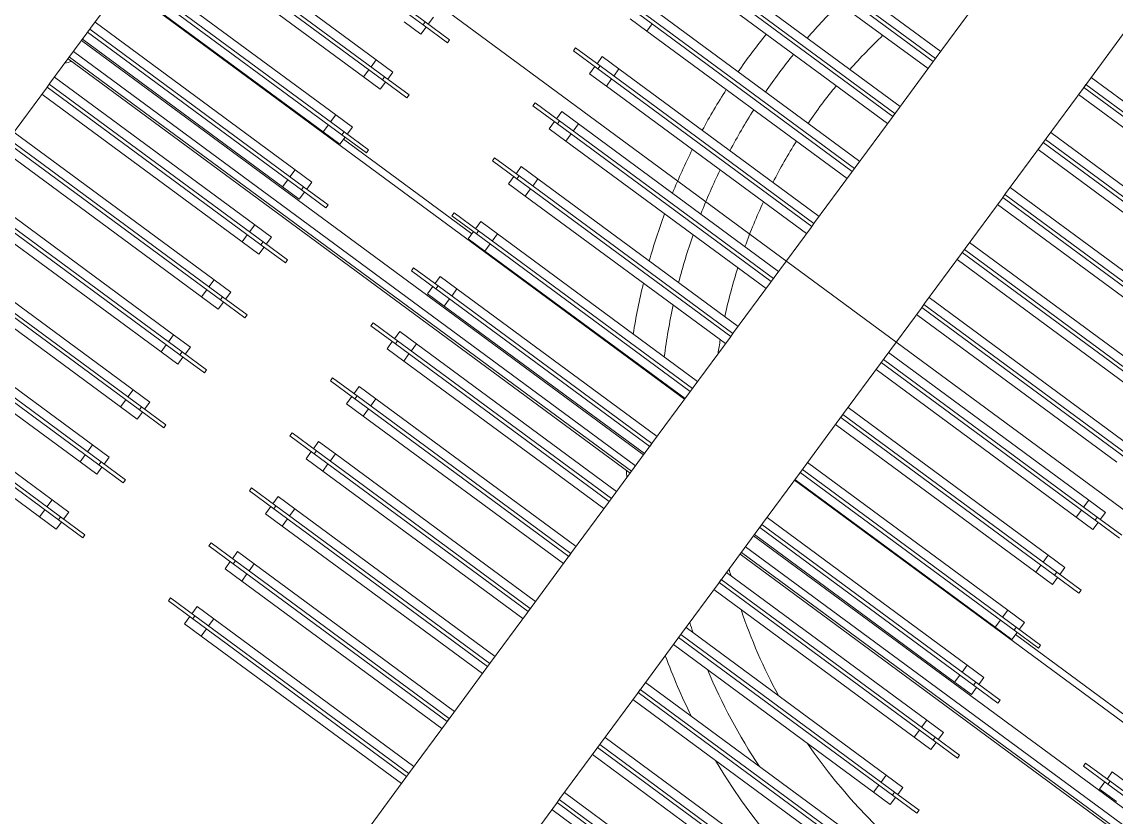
# Model space of a CAD drawing. Header units: metres. Extents: x 432095 to 435012, y 2470938 to 2473256.
# Drawn here: x 433754.327 to 433755.048, y 2471304.251 to 2471304.775 of the extents above; entities that cross this region are included whole.
import ezdxf

# ---------------------------------------------------------------- set-up
doc = ezdxf.new("R2010")
doc.units = ezdxf.units.M
doc.header["$MEASUREMENT"] = 0
doc.linetypes.add('MB D$0$HIDDEN', pattern=[0.375, 0.25, -0.125])
doc.layers.add('cong trinh tram 110kv', color=7, linetype='Continuous', lineweight=5)
doc.layers.add('MB D$0$net dut du kien lam', color=8, linetype='MB D$0$HIDDEN', lineweight=20)

# ---------------------------------------------------------------- blocks, each defined once
blk = doc.blocks.new('MB D$0$MBA 63')
at = {"layer": 'MB D$0$net dut du kien lam', "color": 0, "linetype": 'ByBlock', "ltscale": 3}
blk.add_lwpolyline([(104138.6, 27512.25), (104138.6, 33512.25), (100638.6, 33512.25), (100638.6, 27512.25)], close=True, dxfattribs=at)
blk = doc.blocks.new('MB D$0$mba 1')
at = {"layer": 'cong trinh tram 110kv'}
for p, q in [((-18772.71, 4927.45), (-18772.71, 4841.45)), ((-19232.71, 4846.45), (-19068.87, 4846.45)), ((-19055.21, 4846.45), (-19068.87, 4846.45)), ((-19068.87, 4846.45), (-19068.87, 4840.65)), ((-19055.21, 4846.45), (-19055.21, 4840.65)), ((-18936.55, 4846.45), (-18950.21, 4846.45)), ((-18950.21, 4846.45), (-18950.21, 4840.65)), ((-18936.55, 4846.45), (-18772.71, 4846.45)), ((-18936.55, 4846.45), (-18936.55, 4840.65)), ((-19057.71, 4840.65), (-19232.71, 4840.65)), ((-19232.71, 4838.25), (-19057.71, 4838.25)), ((-19068.87, 4832.45), (-19068.87, 4838.25)), ((-19057.71, 4840.65), (-19037.71, 4840.65)), ((-19057.71, 4840.65), (-19057.71, 4838.25)), ((-19037.71, 4838.25), (-19057.71, 4838.25)), ((-19055.21, 4832.45), (-19055.21, 4838.25)), ((-19037.71, 4838.25), (-19037.71, 4840.65)), ((-18967.71, 4840.65), (-18947.71, 4840.65)), ((-18967.71, 4840.65), (-18967.71, 4838.25)), ((-18947.71, 4838.25), (-18967.71, 4838.25)), ((-18950.21, 4832.45), (-18950.21, 4838.25)), ((-18947.71, 4838.25), (-18947.71, 4840.65)), ((-18772.71, 4840.65), (-18947.71, 4840.65)), ((-18947.71, 4838.25), (-18772.71, 4838.25)), ((-18936.55, 4832.45), (-18936.55, 4838.25)), ((-18772.71, 4841.45), (-18772.71, 4837.45)), ((-18772.71, 4838.25), (-18772.71, 4840.65)), ((-18772.71, 4837.45), (-18772.71, 4796.45)), ((-18682.71, 4837.45), (-18682.71, 4796.45)), ((-19068.87, 4832.45), (-19232.71, 4832.45)), ((-19068.87, 4832.45), (-19055.21, 4832.45)), ((-18950.21, 4832.45), (-18936.55, 4832.45)), ((-18772.71, 4832.45), (-18936.55, 4832.45)), ((-19232.71, 4801.45), (-19068.87, 4801.45)), ((-19055.21, 4801.45), (-19068.87, 4801.45)), ((-19068.87, 4801.45), (-19068.87, 4795.65)), ((-19055.21, 4801.45), (-19055.21, 4795.65)), ((-18936.55, 4801.45), (-18950.21, 4801.45)), ((-18950.21, 4801.45), (-18950.21, 4795.65)), ((-18936.55, 4801.45), (-18772.71, 4801.45)), ((-18936.55, 4801.45), (-18936.55, 4795.65)), ((-18682.71, 4801.45), (-18518.87, 4801.45)), ((-19057.71, 4795.65), (-19232.71, 4795.65)), ((-19057.71, 4795.65), (-19037.71, 4795.65)), ((-19057.71, 4795.65), (-19057.71, 4793.25)), ((-19037.71, 4793.25), (-19037.71, 4795.65)), ((-18967.71, 4795.65), (-18947.71, 4795.65)), ((-18967.71, 4795.65), (-18967.71, 4793.25)), ((-18947.71, 4793.25), (-18947.71, 4795.65)), ((-18772.71, 4795.65), (-18947.71, 4795.65)), ((-18772.71, 4796.45), (-18772.71, 4792.45)), ((-18772.71, 4793.25), (-18772.71, 4795.65)), ((-18682.71, 4792.45), (-18682.71, 4796.45)), ((-18507.71, 4795.65), (-18682.71, 4795.65)), ((-18682.71, 4795.65), (-18682.71, 4793.25)), ((-19232.71, 4793.25), (-19057.71, 4793.25)), ((-19068.87, 4787.45), (-19232.71, 4787.45)), ((-19068.87, 4787.45), (-19068.87, 4793.25)), ((-19068.87, 4787.45), (-19055.21, 4787.45)), ((-19037.71, 4793.25), (-19057.71, 4793.25)), ((-19055.21, 4787.45), (-19055.21, 4793.25)), ((-18947.71, 4793.25), (-18967.71, 4793.25)), ((-18950.21, 4787.45), (-18950.21, 4793.25)), ((-18950.21, 4787.45), (-18936.55, 4787.45)), ((-18947.71, 4793.25), (-18772.71, 4793.25)), ((-18936.55, 4787.45), (-18936.55, 4793.25)), ((-18772.71, 4787.45), (-18936.55, 4787.45)), ((-18772.71, 4792.45), (-18772.71, 4751.45)), ((-18682.71, 4793.25), (-18507.71, 4793.25)), ((-18682.71, 4792.45), (-18682.71, 4751.45)), ((-18518.87, 4787.45), (-18682.71, 4787.45)), ((-19232.71, 4756.45), (-19068.87, 4756.45)), ((-19055.21, 4756.45), (-19068.87, 4756.45)), ((-19068.87, 4756.45), (-19068.87, 4750.65)), ((-19055.21, 4756.45), (-19055.21, 4750.65)), ((-18936.55, 4756.45), (-18950.21, 4756.45)), ((-18950.21, 4756.45), (-18950.21, 4750.65)), ((-18936.55, 4756.45), (-18772.71, 4756.45)), ((-18936.55, 4756.45), (-18936.55, 4750.65)), ((-18772.71, 4751.45), (-18772.71, 4747.45)), ((-18682.71, 4756.45), (-18518.87, 4756.45)), ((-18682.71, 4747.45), (-18682.71, 4751.45)), ((-19057.71, 4750.65), (-19232.71, 4750.65)), ((-19232.71, 4748.25), (-19057.71, 4748.25)), ((-19068.87, 4742.45), (-19068.87, 4748.25)), ((-19057.71, 4750.65), (-19037.71, 4750.65)), ((-19057.71, 4750.65), (-19057.71, 4748.25)), ((-19037.71, 4748.25), (-19057.71, 4748.25)), ((-19055.21, 4742.45), (-19055.21, 4748.25)), ((-19037.71, 4748.25), (-19037.71, 4750.65)), ((-18967.71, 4750.65), (-18947.71, 4750.65)), ((-18967.71, 4750.65), (-18967.71, 4748.25)), ((-18947.71, 4748.25), (-18967.71, 4748.25)), ((-18950.21, 4742.45), (-18950.21, 4748.25)), ((-18947.71, 4748.25), (-18947.71, 4750.65)), ((-18772.71, 4750.65), (-18947.71, 4750.65)), ((-18947.71, 4748.25), (-18772.71, 4748.25)), ((-18936.55, 4742.45), (-18936.55, 4748.25)), ((-18772.71, 4748.25), (-18772.71, 4750.65)), ((-18772.71, 4747.45), (-18772.71, 4706.45)), ((-18507.71, 4750.65), (-18682.71, 4750.65)), ((-18682.71, 4750.65), (-18682.71, 4748.25)), ((-18682.71, 4748.25), (-18507.71, 4748.25)), ((-18682.71, 4747.45), (-18682.71, 4706.45)), ((-19068.87, 4742.45), (-19232.71, 4742.45)), ((-19068.87, 4742.45), (-19055.21, 4742.45)), ((-18950.21, 4742.45), (-18936.55, 4742.45)), ((-18772.71, 4742.45), (-18936.55, 4742.45)), ((-18518.87, 4742.45), (-18682.71, 4742.45)), ((-19232.71, 4711.45), (-19068.87, 4711.45)), ((-19055.21, 4711.45), (-19068.87, 4711.45)), ((-19068.87, 4711.45), (-19068.87, 4705.65)), ((-19055.21, 4711.45), (-19055.21, 4705.65)), ((-18936.55, 4711.45), (-18950.21, 4711.45)), ((-18950.21, 4711.45), (-18950.21, 4705.65)), ((-18936.55, 4711.45), (-18772.71, 4711.45)), ((-18936.55, 4711.45), (-18936.55, 4705.65)), ((-18682.71, 4711.45), (-18518.87, 4711.45)), ((-19057.71, 4705.65), (-19232.71, 4705.65)), ((-19232.71, 4703.25), (-19057.71, 4703.25)), ((-19068.87, 4697.45), (-19068.87, 4703.25)), ((-19057.71, 4705.65), (-19037.71, 4705.65)), ((-19057.71, 4705.65), (-19057.71, 4703.25)), ((-19037.71, 4703.25), (-19057.71, 4703.25)), ((-19055.21, 4697.45), (-19055.21, 4703.25)), ((-19037.71, 4703.25), (-19037.71, 4705.65)), ((-18967.71, 4705.65), (-18947.71, 4705.65)), ((-18967.71, 4705.65), (-18967.71, 4703.25)), ((-18947.71, 4703.25), (-18967.71, 4703.25)), ((-18950.21, 4697.45), (-18950.21, 4703.25)), ((-18947.71, 4703.25), (-18947.71, 4705.65)), ((-18772.71, 4705.65), (-18947.71, 4705.65)), ((-18947.71, 4703.25), (-18772.71, 4703.25)), ((-18936.55, 4697.45), (-18936.55, 4703.25)), ((-18772.71, 4706.45), (-18772.71, 4702.45)), ((-18772.71, 4703.25), (-18772.71, 4705.65)), ((-18772.71, 4702.45), (-18772.71, 4661.45)), ((-18682.71, 4702.45), (-18682.71, 4706.45)), ((-18507.71, 4705.65), (-18682.71, 4705.65)), ((-18682.71, 4705.65), (-18682.71, 4703.25)), ((-18682.71, 4703.25), (-18507.71, 4703.25)), ((-18682.71, 4702.45), (-18682.71, 4661.45)), ((-19068.87, 4697.45), (-19232.71, 4697.45)), ((-19068.87, 4697.45), (-19055.21, 4697.45)), ((-18950.21, 4697.45), (-18936.55, 4697.45)), ((-18772.71, 4697.45), (-18936.55, 4697.45)), ((-18518.87, 4697.45), (-18682.71, 4697.45)), ((-19232.71, 4666.45), (-19068.87, 4666.45)), ((-19055.21, 4666.45), (-19068.87, 4666.45)), ((-19068.87, 4666.45), (-19068.87, 4660.65)), ((-19055.21, 4666.45), (-19055.21, 4660.65)), ((-18936.55, 4666.45), (-18950.21, 4666.45)), ((-18950.21, 4666.45), (-18950.21, 4660.65)), ((-18936.55, 4666.45), (-18772.71, 4666.45)), ((-18936.55, 4666.45), (-18936.55, 4660.65)), ((-18682.71, 4666.45), (-18518.87, 4666.45)), ((-18505.21, 4666.45), (-18518.87, 4666.45)), ((-18518.87, 4666.45), (-18518.87, 4660.65)), ((-18505.21, 4666.45), (-18505.21, 4660.65)), ((-19057.71, 4660.65), (-19232.71, 4660.65)), ((-19232.71, 4658.25), (-19057.71, 4658.25)), ((-19232.71, 4657.45), (-19232.71, 4616.45)), ((-19068.87, 4652.45), (-19068.87, 4658.25)), ((-19057.71, 4660.65), (-19037.71, 4660.65)), ((-19057.71, 4660.65), (-19057.71, 4658.25)), ((-19037.71, 4658.25), (-19057.71, 4658.25)), ((-19055.21, 4652.45), (-19055.21, 4658.25)), ((-19037.71, 4658.25), (-19037.71, 4660.65)), ((-18967.71, 4660.65), (-18947.71, 4660.65)), ((-18967.71, 4660.65), (-18967.71, 4658.25)), ((-18947.71, 4658.25), (-18967.71, 4658.25)), ((-18950.21, 4652.45), (-18950.21, 4658.25)), ((-18947.71, 4658.25), (-18947.71, 4660.65)), ((-18772.71, 4660.65), (-18947.71, 4660.65)), ((-18947.71, 4658.25), (-18772.71, 4658.25)), ((-18936.55, 4652.45), (-18936.55, 4658.25)), ((-18772.71, 4661.45), (-18772.71, 4657.45)), ((-18772.71, 4658.25), (-18772.71, 4660.65)), ((-18772.71, 4657.45), (-18772.71, 4616.45)), ((-18682.71, 4657.45), (-18682.71, 4661.45)), ((-18507.71, 4660.65), (-18682.71, 4660.65)), ((-18682.71, 4660.65), (-18682.71, 4658.25)), ((-18682.71, 4658.25), (-18507.71, 4658.25)), ((-18682.71, 4657.45), (-18682.71, 4616.45)), ((-18518.87, 4652.45), (-18518.87, 4658.25)), ((-18507.71, 4660.65), (-18487.71, 4660.65)), ((-18507.71, 4660.65), (-18507.71, 4658.25)), ((-18487.71, 4658.25), (-18507.71, 4658.25)), ((-18505.21, 4652.45), (-18505.21, 4658.25)), ((-18487.71, 4658.25), (-18487.71, 4660.65)), ((-19068.87, 4652.45), (-19232.71, 4652.45)), ((-19068.87, 4652.45), (-19055.21, 4652.45)), ((-18950.21, 4652.45), (-18936.55, 4652.45)), ((-18772.71, 4652.45), (-18936.55, 4652.45)), ((-18518.87, 4652.45), (-18682.71, 4652.45)), ((-18518.87, 4652.45), (-18505.21, 4652.45)), ((-19232.71, 4621.45), (-19068.87, 4621.45)), ((-19055.21, 4621.45), (-19068.87, 4621.45)), ((-19068.87, 4621.45), (-19068.87, 4615.65)), ((-19055.21, 4621.45), (-19055.21, 4615.65)), ((-18936.55, 4621.45), (-18950.21, 4621.45)), ((-18950.21, 4621.45), (-18950.21, 4615.65)), ((-18936.55, 4621.45), (-18772.71, 4621.45)), ((-18936.55, 4621.45), (-18936.55, 4615.65)), ((-18682.71, 4621.45), (-18518.87, 4621.45)), ((-18505.21, 4621.45), (-18518.87, 4621.45)), ((-18518.87, 4621.45), (-18518.87, 4615.65)), ((-18505.21, 4621.45), (-18505.21, 4615.65)), ((-19232.71, 4612.45), (-19232.71, 4616.45)), ((-19057.71, 4615.65), (-19232.71, 4615.65)), ((-19232.71, 4615.65), (-19232.71, 4613.25)), ((-19057.71, 4615.65), (-19037.71, 4615.65)), ((-19057.71, 4615.65), (-19057.71, 4613.25)), ((-19037.71, 4613.25), (-19037.71, 4615.65)), ((-18967.71, 4615.65), (-18947.71, 4615.65)), ((-18967.71, 4615.65), (-18967.71, 4613.25)), ((-18947.71, 4613.25), (-18947.71, 4615.65)), ((-18772.71, 4615.65), (-18947.71, 4615.65)), ((-18772.71, 4616.45), (-18772.71, 4612.45)), ((-18772.71, 4613.25), (-18772.71, 4615.65)), ((-18682.71, 4612.45), (-18682.71, 4616.45)), ((-18507.71, 4615.65), (-18682.71, 4615.65)), ((-18682.71, 4615.65), (-18682.71, 4613.25)), ((-18507.71, 4615.65), (-18487.71, 4615.65)), ((-18507.71, 4615.65), (-18507.71, 4613.25)), ((-18487.71, 4613.25), (-18487.71, 4615.65)), ((-19232.71, 4613.25), (-19057.71, 4613.25)), ((-19232.71, 4612.45), (-19232.71, 4571.45)), ((-19068.87, 4607.45), (-19232.71, 4607.45)), ((-19068.87, 4607.45), (-19068.87, 4613.25)), ((-19068.87, 4607.45), (-19055.21, 4607.45)), ((-19037.71, 4613.25), (-19057.71, 4613.25)), ((-19055.21, 4607.45), (-19055.21, 4613.25)), ((-18947.71, 4613.25), (-18967.71, 4613.25)), ((-18950.21, 4607.45), (-18950.21, 4613.25)), ((-18950.21, 4607.45), (-18936.55, 4607.45)), ((-18947.71, 4613.25), (-18772.71, 4613.25)), ((-18936.55, 4607.45), (-18936.55, 4613.25)), ((-18772.71, 4607.45), (-18936.55, 4607.45)), ((-18772.71, 4612.45), (-18772.71, 4571.45)), ((-18682.71, 4613.25), (-18507.71, 4613.25)), ((-18682.71, 4612.45), (-18682.71, 4571.45)), ((-18518.87, 4607.45), (-18682.71, 4607.45)), ((-18518.87, 4607.45), (-18518.87, 4613.25)), ((-18518.87, 4607.45), (-18505.21, 4607.45)), ((-18487.71, 4613.25), (-18507.71, 4613.25)), ((-18505.21, 4607.45), (-18505.21, 4613.25)), ((-19232.71, 4592.45), (-18772.71, 4592.45)), ((-18682.71, 4592.45), (-18222.71, 4592.45)), ((-19232.71, 4590.95), (-18772.71, 4590.95)), ((-19232.71, 4586.45), (-18772.71, 4586.45)), ((-18682.71, 4590.95), (-18222.71, 4590.95)), ((-18682.71, 4586.45), (-18222.71, 4586.45)), ((-19232.71, 4577.45), (-18772.71, 4577.45)), ((-19232.71, 4576.45), (-19068.87, 4576.45)), ((-19232.71, 4567.45), (-19232.71, 4571.45)), ((-19055.21, 4576.45), (-19068.87, 4576.45)), ((-19068.87, 4576.45), (-19068.87, 4570.65)), ((-19055.21, 4576.45), (-19055.21, 4570.65)), ((-18936.55, 4576.45), (-18950.21, 4576.45)), ((-18950.21, 4576.45), (-18950.21, 4570.65)), ((-18936.55, 4576.45), (-18772.71, 4576.45)), ((-18936.55, 4576.45), (-18936.55, 4570.65)), ((-18772.71, 4571.45), (-18772.71, 4567.45)), ((-18682.71, 4577.45), (-18222.71, 4577.45)), ((-18682.71, 4576.45), (-18518.87, 4576.45)), ((-18682.71, 4567.45), (-18682.71, 4571.45)), ((-18505.21, 4576.45), (-18518.87, 4576.45)), ((-18518.87, 4576.45), (-18518.87, 4570.65)), ((-18505.21, 4576.45), (-18505.21, 4570.65)), ((-18386.55, 4576.45), (-18400.21, 4576.45)), ((-18400.21, 4576.45), (-18400.21, 4570.65)), ((-19057.71, 4570.65), (-19232.71, 4570.65)), ((-19232.71, 4570.65), (-19232.71, 4568.25)), ((-19232.71, 4568.25), (-19057.71, 4568.25)), ((-19232.71, 4567.45), (-19232.71, 4526.45)), ((-19068.87, 4562.45), (-19068.87, 4568.25)), ((-19057.71, 4570.65), (-19037.71, 4570.65)), ((-19057.71, 4570.65), (-19057.71, 4568.25)), ((-19037.71, 4568.25), (-19057.71, 4568.25)), ((-19055.21, 4562.45), (-19055.21, 4568.25)), ((-19037.71, 4568.25), (-19037.71, 4570.65)), ((-18967.71, 4570.65), (-18947.71, 4570.65)), ((-18967.71, 4570.65), (-18967.71, 4568.25)), ((-18947.71, 4568.25), (-18967.71, 4568.25)), ((-18950.21, 4562.45), (-18950.21, 4568.25)), ((-18947.71, 4568.25), (-18947.71, 4570.65)), ((-18772.71, 4570.65), (-18947.71, 4570.65)), ((-18947.71, 4568.25), (-18772.71, 4568.25)), ((-18936.55, 4562.45), (-18936.55, 4568.25)), ((-18772.71, 4568.25), (-18772.71, 4570.65)), ((-18772.71, 4567.45), (-18772.71, 4526.45)), ((-18507.71, 4570.65), (-18682.71, 4570.65)), ((-18682.71, 4570.65), (-18682.71, 4568.25)), ((-18682.71, 4568.25), (-18507.71, 4568.25)), ((-18682.71, 4567.45), (-18682.71, 4526.45)), ((-18518.87, 4562.45), (-18518.87, 4568.25)), ((-18507.71, 4570.65), (-18487.71, 4570.65)), ((-18507.71, 4570.65), (-18507.71, 4568.25)), ((-18487.71, 4568.25), (-18507.71, 4568.25)), ((-18505.21, 4562.45), (-18505.21, 4568.25)), ((-18487.71, 4568.25), (-18487.71, 4570.65)), ((-18417.71, 4570.65), (-18397.71, 4570.65)), ((-18417.71, 4570.65), (-18417.71, 4568.25)), ((-18397.71, 4568.25), (-18417.71, 4568.25)), ((-18400.21, 4562.45), (-18400.21, 4568.25)), ((-18397.71, 4568.25), (-18397.71, 4570.65)), ((-18222.71, 4570.65), (-18397.71, 4570.65)), ((-18397.71, 4568.25), (-18222.71, 4568.25)), ((-19068.87, 4562.45), (-19232.71, 4562.45)), ((-19068.87, 4562.45), (-19055.21, 4562.45)), ((-18950.21, 4562.45), (-18936.55, 4562.45)), ((-18772.71, 4562.45), (-18936.55, 4562.45)), ((-18518.87, 4562.45), (-18682.71, 4562.45)), ((-18518.87, 4562.45), (-18505.21, 4562.45)), ((-18400.21, 4562.45), (-18386.55, 4562.45)), ((-19232.71, 4531.95), (-18772.71, 4531.95)), ((-19232.71, 4531.45), (-19068.87, 4531.45)), ((-19055.21, 4531.45), (-19068.87, 4531.45)), ((-19068.87, 4531.45), (-19068.87, 4525.65)), ((-19055.21, 4531.45), (-19055.21, 4525.65)), ((-19055.21, 4527.45), (-18950.21, 4527.45)), ((-18936.55, 4531.45), (-18950.21, 4531.45)), ((-18950.21, 4531.45), (-18950.21, 4525.65)), ((-18936.55, 4531.45), (-18772.71, 4531.45)), ((-18936.55, 4531.45), (-18936.55, 4525.65)), ((-18682.71, 4531.95), (-18222.71, 4531.95)), ((-18682.71, 4531.45), (-18518.87, 4531.45)), ((-18505.21, 4531.45), (-18518.87, 4531.45)), ((-18518.87, 4531.45), (-18518.87, 4525.65)), ((-18505.21, 4531.45), (-18505.21, 4525.65)), ((-18505.21, 4527.45), (-18400.21, 4527.45)), ((-19057.71, 4525.65), (-19232.71, 4525.65)), ((-19232.71, 4523.25), (-19057.71, 4523.25)), ((-19068.87, 4517.45), (-19068.87, 4523.25)), ((-19057.71, 4525.65), (-19037.71, 4525.65)), ((-19057.71, 4525.65), (-19057.71, 4523.25)), ((-19037.71, 4523.25), (-19057.71, 4523.25)), ((-19055.21, 4517.45), (-19055.21, 4523.25)), ((-19037.71, 4523.25), (-19037.71, 4525.65)), ((-18967.71, 4525.65), (-18947.71, 4525.65)), ((-18967.71, 4525.65), (-18967.71, 4523.25)), ((-18947.71, 4523.25), (-18967.71, 4523.25)), ((-18950.21, 4517.45), (-18950.21, 4523.25)), ((-18947.71, 4523.25), (-18947.71, 4525.65)), ((-18772.71, 4525.65), (-18947.71, 4525.65)), ((-18947.71, 4523.25), (-18772.71, 4523.25)), ((-18936.55, 4517.45), (-18936.55, 4523.25)), ((-18772.71, 4526.45), (-18772.71, 4522.45)), ((-18772.71, 4523.25), (-18772.71, 4525.65)), ((-18772.71, 4522.45), (-18772.71, 4481.45)), ((-18682.71, 4522.45), (-18682.71, 4526.45)), ((-18507.71, 4525.65), (-18682.71, 4525.65)), ((-18682.71, 4525.65), (-18682.71, 4523.25)), ((-18682.71, 4523.25), (-18507.71, 4523.25)), ((-18682.71, 4522.45), (-18682.71, 4481.45)), ((-18518.87, 4517.45), (-18518.87, 4523.25)), ((-18507.71, 4525.65), (-18487.71, 4525.65)), ((-18507.71, 4525.65), (-18507.71, 4523.25)), ((-18487.71, 4523.25), (-18507.71, 4523.25)), ((-18505.21, 4517.45), (-18505.21, 4523.25)), ((-18487.71, 4523.25), (-18487.71, 4525.65)), ((-19068.87, 4517.45), (-19232.71, 4517.45)), ((-19068.87, 4517.45), (-19055.21, 4517.45)), ((-18950.21, 4517.45), (-18936.55, 4517.45)), ((-18772.71, 4517.45), (-18936.55, 4517.45)), ((-18518.87, 4517.45), (-18682.71, 4517.45)), ((-18518.87, 4517.45), (-18505.21, 4517.45)), ((-19232.71, 4486.45), (-19068.87, 4486.45)), ((-19055.21, 4486.45), (-19068.87, 4486.45)), ((-19068.87, 4486.45), (-19068.87, 4480.65)), ((-19055.21, 4486.45), (-19055.21, 4480.65)), ((-18936.55, 4486.45), (-18950.21, 4486.45)), ((-18950.21, 4486.45), (-18950.21, 4480.65)), ((-18936.55, 4486.45), (-18772.71, 4486.45)), ((-18936.55, 4486.45), (-18936.55, 4480.65)), ((-18682.71, 4486.45), (-18518.87, 4486.45)), ((-18505.21, 4486.45), (-18518.87, 4486.45)), ((-18518.87, 4486.45), (-18518.87, 4480.65)), ((-18505.21, 4486.45), (-18505.21, 4480.65)), ((-19057.71, 4480.65), (-19232.71, 4480.65)), ((-19232.71, 4478.25), (-19057.71, 4478.25)), ((-19068.87, 4472.45), (-19068.87, 4478.25)), ((-19057.71, 4480.65), (-19037.71, 4480.65)), ((-19057.71, 4480.65), (-19057.71, 4478.25)), ((-19037.71, 4478.25), (-19057.71, 4478.25)), ((-19055.21, 4472.45), (-19055.21, 4478.25)), ((-19037.71, 4478.25), (-19037.71, 4480.65)), ((-18967.71, 4480.65), (-18947.71, 4480.65)), ((-18967.71, 4480.65), (-18967.71, 4478.25)), ((-18947.71, 4478.25), (-18967.71, 4478.25)), ((-18950.21, 4472.45), (-18950.21, 4478.25)), ((-18947.71, 4478.25), (-18947.71, 4480.65)), ((-18772.71, 4480.65), (-18947.71, 4480.65)), ((-18947.71, 4478.25), (-18772.71, 4478.25)), ((-18936.55, 4472.45), (-18936.55, 4478.25)), ((-18772.71, 4481.45), (-18772.71, 4477.45)), ((-18772.71, 4478.25), (-18772.71, 4480.65)), ((-18772.71, 4477.45), (-18772.71, 4436.45)), ((-18682.71, 4477.45), (-18682.71, 4481.45)), ((-18507.71, 4480.65), (-18682.71, 4480.65)), ((-18682.71, 4480.65), (-18682.71, 4478.25)), ((-18682.71, 4478.25), (-18507.71, 4478.25)), ((-18682.71, 4477.45), (-18682.71, 4436.45)), ((-18518.87, 4472.45), (-18518.87, 4478.25)), ((-18507.71, 4480.65), (-18487.71, 4480.65)), ((-18507.71, 4480.65), (-18507.71, 4478.25)), ((-18487.71, 4478.25), (-18507.71, 4478.25)), ((-18505.21, 4472.45), (-18505.21, 4478.25)), ((-18487.71, 4478.25), (-18487.71, 4480.65)), ((-19068.87, 4472.45), (-19232.71, 4472.45)), ((-19068.87, 4472.45), (-19055.21, 4472.45)), ((-18950.21, 4472.45), (-18936.55, 4472.45)), ((-18772.71, 4472.45), (-18936.55, 4472.45)), ((-18518.87, 4472.45), (-18682.71, 4472.45)), ((-18518.87, 4472.45), (-18505.21, 4472.45)), ((-19055.21, 4441.45), (-19068.87, 4441.45)), ((-19055.21, 4441.45), (-19055.21, 4435.65)), ((-18936.55, 4441.45), (-18950.21, 4441.45)), ((-18950.21, 4441.45), (-18950.21, 4435.65)), ((-18936.55, 4441.45), (-18772.71, 4441.45)), ((-18936.55, 4441.45), (-18936.55, 4435.65)), ((-18682.71, 4441.45), (-18518.87, 4441.45)), ((-18505.21, 4441.45), (-18518.87, 4441.45)), ((-18518.87, 4441.45), (-18518.87, 4435.65)), ((-18505.21, 4441.45), (-18505.21, 4435.65)), ((-19057.71, 4435.65), (-19232.71, 4435.65)), ((-19057.71, 4435.65), (-19037.71, 4435.65)), ((-19057.71, 4435.65), (-19057.71, 4433.25)), ((-19037.71, 4433.25), (-19037.71, 4435.65)), ((-18967.71, 4435.65), (-18947.71, 4435.65)), ((-18967.71, 4435.65), (-18967.71, 4433.25)), ((-18947.71, 4433.25), (-18947.71, 4435.65)), ((-18772.71, 4435.65), (-18947.71, 4435.65)), ((-18772.71, 4436.45), (-18772.71, 4432.45)), ((-18772.71, 4433.25), (-18772.71, 4435.65)), ((-18682.71, 4432.45), (-18682.71, 4436.45)), ((-18507.71, 4435.65), (-18682.71, 4435.65)), ((-18682.71, 4435.65), (-18682.71, 4433.25)), ((-18507.71, 4435.65), (-18487.71, 4435.65)), ((-18507.71, 4435.65), (-18507.71, 4433.25)), ((-19232.71, 4433.25), (-19057.71, 4433.25)), ((-19037.71, 4433.25), (-19057.71, 4433.25)), ((-19055.21, 4427.45), (-19055.21, 4433.25)), ((-18947.71, 4433.25), (-18967.71, 4433.25)), ((-18950.21, 4427.45), (-18950.21, 4433.25)), ((-18950.21, 4427.45), (-18936.55, 4427.45)), ((-18947.71, 4433.25), (-18772.71, 4433.25)), ((-18936.55, 4427.45), (-18936.55, 4433.25)), ((-18772.71, 4427.45), (-18936.55, 4427.45)), ((-18772.71, 4432.45), (-18772.71, 4391.45)), ((-18682.71, 4433.25), (-18507.71, 4433.25)), ((-18682.71, 4432.45), (-18682.71, 4391.45)), ((-18518.87, 4427.45), (-18682.71, 4427.45)), ((-18518.87, 4427.45), (-18518.87, 4433.25)), ((-18518.87, 4427.45), (-18505.21, 4427.45)), ((-18487.71, 4433.25), (-18507.71, 4433.25)), ((-18505.21, 4427.45), (-18505.21, 4433.25)), ((-18967.71, 4390.65), (-18947.71, 4390.65)), ((-18967.71, 4390.65), (-18967.71, 4388.25)), ((-18936.55, 4396.45), (-18950.21, 4396.45)), ((-18950.21, 4396.45), (-18950.21, 4390.65)), ((-18947.71, 4388.25), (-18947.71, 4390.65)), ((-18772.71, 4390.65), (-18947.71, 4390.65)), ((-18936.55, 4396.45), (-18772.71, 4396.45)), ((-18936.55, 4396.45), (-18936.55, 4390.65)), ((-18772.71, 4391.45), (-18772.71, 4387.45)), ((-18772.71, 4388.25), (-18772.71, 4390.65)), ((-18682.71, 4396.45), (-18518.87, 4396.45)), ((-18682.71, 4387.45), (-18682.71, 4391.45)), ((-18507.71, 4390.65), (-18682.71, 4390.65)), ((-18682.71, 4390.65), (-18682.71, 4388.25)), ((-18947.71, 4388.25), (-18967.71, 4388.25)), ((-18950.21, 4382.45), (-18950.21, 4388.25)), ((-18947.71, 4388.25), (-18772.71, 4388.25)), ((-18936.55, 4382.45), (-18936.55, 4388.25)), ((-18772.71, 4387.45), (-18772.71, 4346.45)), ((-18682.71, 4388.25), (-18507.71, 4388.25)), ((-18682.71, 4387.45), (-18682.71, 4346.45)), ((-18950.21, 4382.45), (-18936.55, 4382.45)), ((-18772.71, 4382.45), (-18936.55, 4382.45)), ((-18518.87, 4382.45), (-18682.71, 4382.45)), ((-18936.55, 4351.45), (-18950.21, 4351.45)), ((-18936.55, 4351.45), (-18772.71, 4351.45)), ((-18936.55, 4351.45), (-18936.55, 4345.65)), ((-18682.71, 4351.45), (-18518.87, 4351.45)), ((-18772.71, 4345.65), (-18947.71, 4345.65)), ((-18947.71, 4343.25), (-18772.71, 4343.25)), ((-18772.71, 4346.45), (-18772.71, 4342.45)), ((-18772.71, 4343.25), (-18772.71, 4345.65)), ((-18772.71, 4342.45), (-18772.71, 4301.45)), ((-18682.71, 4342.45), (-18682.71, 4346.45)), ((-18507.71, 4345.65), (-18682.71, 4345.65)), ((-18682.71, 4345.65), (-18682.71, 4343.25)), ((-18682.71, 4343.25), (-18507.71, 4343.25)), ((-18682.71, 4342.45), (-18682.71, 4301.45)), ((-18772.71, 4337.45), (-18936.55, 4337.45)), ((-18518.87, 4337.45), (-18682.71, 4337.45)), ((-18936.55, 4306.45), (-18772.71, 4306.45)), ((-18682.71, 4306.45), (-18518.87, 4306.45)), ((-18772.71, 4300.65), (-18947.71, 4300.65)), ((-18947.71, 4298.25), (-18772.71, 4298.25)), ((-18772.71, 4301.45), (-18772.71, 4297.45)), ((-18772.71, 4298.25), (-18772.71, 4300.65)), ((-18772.71, 4297.45), (-18772.71, 4256.45)), ((-18682.71, 4297.45), (-18682.71, 4301.45)), ((-18507.71, 4300.65), (-18682.71, 4300.65)), ((-18682.71, 4300.65), (-18682.71, 4298.25)), ((-18682.71, 4298.25), (-18507.71, 4298.25)), ((-18682.71, 4297.45), (-18682.71, 4256.45)), ((-18772.71, 4292.45), (-18936.55, 4292.45)), ((-18518.87, 4292.45), (-18682.71, 4292.45)), ((-18936.55, 4261.45), (-18772.71, 4261.45)), ((-18682.71, 4261.45), (-18518.87, 4261.45)), ((-18772.71, 4255.65), (-18947.71, 4255.65)), ((-18772.71, 4256.45), (-18772.71, 4252.45)), ((-18772.71, 4253.25), (-18772.71, 4255.65)), ((-18682.71, 4252.45), (-18682.71, 4256.45)), ((-18507.71, 4255.65), (-18682.71, 4255.65)), ((-18682.71, 4255.65), (-18682.71, 4253.25)), ((-18947.71, 4253.25), (-18772.71, 4253.25)), ((-18772.71, 4247.45), (-18936.55, 4247.45)), ((-18772.71, 4252.45), (-18772.71, 4211.45)), ((-18682.71, 4253.25), (-18507.71, 4253.25)), ((-18682.71, 4252.45), (-18682.71, 4211.45)), ((-18518.87, 4247.45), (-18682.71, 4247.45)), ((-18682.71, 4216.45), (-18518.87, 4216.45)), ((-18682.71, 4207.45), (-18682.71, 4211.45)), ((-18507.71, 4210.65), (-18682.71, 4210.65)), ((-18682.71, 4210.65), (-18682.71, 4208.25)), ((-18682.71, 4208.25), (-18507.71, 4208.25)), ((-18682.71, 4207.45), (-18682.71, 4166.45)), ((-18518.87, 4202.45), (-18682.71, 4202.45))]:
    blk.add_line(p, q, dxfattribs=at)
for centre, radius, start, end in [((-18452.71, 4324.45), 419.7, 67.23359, 112.76641), ((-18452.71, 4324.45), 419.7, 117.28555, 123.23075), ((-18452.71, 4324.45), 397.3, 110.14335, 120.59263), ((-18452.71, 4324.45), 362.5, 70.63896, 109.36104), ((-18452.71, 4324.45), 397.3, 124.3537, 125.37361), ((-18452.71, 4324.45), 362.5, 115.19993, 124.98418), ((-18452.71, 4324.45), 362.5, 128.67624, 129.38163), ((-19552.71, 4324.45), 419.7, 39.68403, 40.31918), ((-18452.71, 4324.45), 419.7, 139.68082, 140.31597), ((-18452.71, 4324.45), 419.7, 152.62233, 157.29471), ((-18452.71, 4324.45), 397.3, 150.93658, 155.93637), ((-18452.71, 4324.45), 362.5, 151.97695, 153.45526), ((-18452.71, 4324.45), 419.7, 159.35149, 163.81311), ((-18452.71, 4324.45), 397.3, 158.1293, 162.87323), ((-18452.71, 4324.45), 362.5, 155.90343, 161.17016), ((-18452.71, 4324.45), 419.7, 165.79369, 170.12195), ((-18452.71, 4324.45), 397.3, 164.97449, 169.55902), ((-18452.71, 4324.45), 362.5, 163.49267, 168.54369), ((-18452.71, 4324.45), 419.7, 172.05662, 176.31151), ((-18452.71, 4324.45), 397.3, 171.60568, 176.10326), ((-18452.71, 4324.45), 362.5, 170.7931, 175.7285), ((-18452.71, 4324.45), 419.7, 178.225, 182.45805), ((-18452.71, 4324.45), 397.3, 178.1249, 182.59671), ((-18452.71, 4324.45), 362.5, 177.94481, 182.8462), ((-18452.71, 4324.45), 397.3, 184.6198, 189.12389), ((-18452.71, 4324.45), 362.5, 185.06443, 190.00843)]:
    blk.add_arc(centre, radius, start, end, dxfattribs=at)

msp = doc.modelspace()

# ---------------------------------------------------------------- block references
at = {"layer": 'cong trinh tram 110kv', "yscale": 0.00100000003283925, "zscale": 0.001}
for name, p, xscale, rotation in [('MB D$0$MBA 63', (433790.66619, 2471403.22024), 0.001000000045165598, 233.6153637256497), ('MB D$0$mba 1', (433772.56501, 2471297.03842), -0.001000000032834317, 143.6153590623919)]:
    msp.add_blockref(name, p, dxfattribs=dict(at, xscale=xscale, rotation=rotation))

doc.saveas('drawing.dxf')
